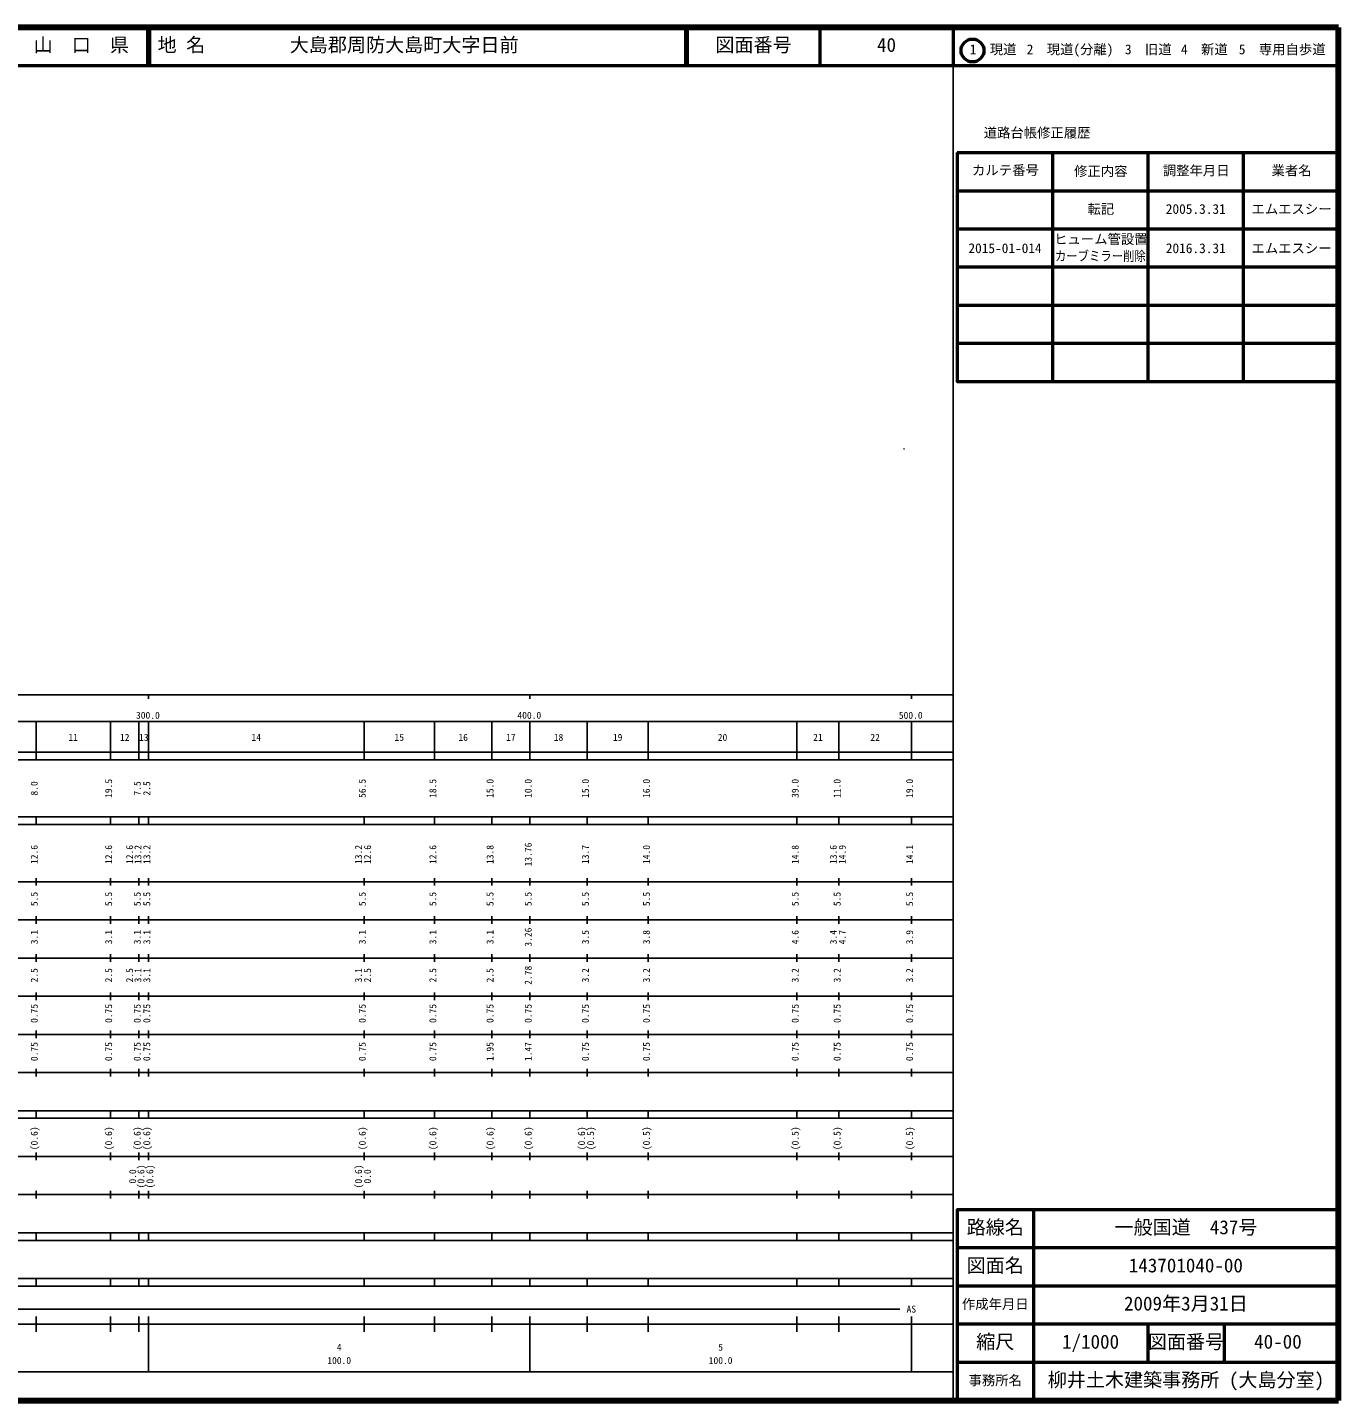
# Model space of a CAD drawing. Units: millimetres on the paper. Extents: x 40 to 680, y 20 to 380.
# Drawn here: x 336.3 to 680, y 20 to 380 of the extents above; entities that cross this region are included whole.
import ezdxf
from ezdxf.enums import TextEntityAlignment as Align

# ---------------------------------------------------------------- set-up
doc = ezdxf.new("R2010")
doc.units = ezdxf.units.MM
for name, color, linetype, lineweight in [('M-OTRS', 6, 'Continuous', 25), ('M-TTL', 2, 'Continuous', 140), ('M-TTL-BAND', 7, 'Continuous', 25), ('M-TTL-FRAM', 2, 'Continuous', 50), ('M-TTL-LINE', 7, 'Continuous', 50)]:
    doc.layers.add(name, color=color, linetype=linetype, lineweight=lineweight)
doc.layers.add('M-TTL-TXT', color=7, linetype='Continuous')
doc.styles.add('ＭＳ ゴシック', font='')
doc.styles.get('ＭＳ ゴシック').set_extended_font_data('MS Gothic')

msp = doc.modelspace()

# ---------------------------------------------------------------- linework, layer by layer
at = {"layer": 'M-OTRS'}
for radius in [0.0313, 0.025, 0.0188, 0.0125, 0.0063]:
    msp.add_circle((566.097, 269.522), radius, dxfattribs=at)
at = {"layer": 'M-TTL'}
for p, q in [((680, 380), (40, 380)), ((680, 20), (680, 380)), ((40, 20), (680, 20))]:
    msp.add_line(p, q, dxfattribs=at)
at = {"layer": 'M-TTL-BAND'}
for p, q in [((579, 20), (579, 370)), ((40, 205), (579, 205)), ((368, 205), (368, 204)), ((468, 205), (468, 204)), ((568, 205), (568, 204)), ((68, 198), (579, 198)), ((338.5, 188), (338.5, 198)), ((358, 188), (358, 198)), ((365.5, 188), (365.5, 198)), ((368, 188), (368, 198)), ((424.5, 188), (424.5, 198)), ((443, 188), (443, 198)), ((458, 188), (458, 198)), ((468, 188), (468, 198)), ((483, 188), (483, 198)), ((499, 188), (499, 198)), ((538, 188), (538, 198)), ((549, 188), (549, 198)), ((568, 188), (568, 198)), ((40, 190), (579, 190)), ((40, 188), (579, 188)), ((40, 173), (579, 173)), ((338.5, 171), (338.5, 173)), ((358, 171), (358, 173)), ((365.5, 171), (365.5, 173)), ((368, 171), (368, 173)), ((424.5, 171), (424.5, 173)), ((443, 171), (443, 173)), ((458, 171), (458, 173)), ((468, 171), (468, 173)), ((483, 171), (483, 173)), ((499, 171), (499, 173)), ((538, 171), (538, 173)), ((549, 171), (549, 173)), ((568, 171), (568, 173)), ((40, 171), (579, 171)), ((40, 156), (579, 156)), ((338.5, 155), (338.5, 157)), ((358, 155), (358, 157)), ((365.5, 155), (365.5, 157)), ((368, 155), (368, 157)), ((424.5, 155), (424.5, 157)), ((443, 155), (443, 157)), ((458, 155), (458, 157)), ((468, 155), (468, 157)), ((483, 155), (483, 157)), ((499, 155), (499, 157)), ((538, 155), (538, 157)), ((549, 155), (549, 157)), ((568, 155), (568, 157)), ((46, 146), (579, 146)), ((338.5, 145), (338.5, 147)), ((358, 145), (358, 147)), ((365.5, 145), (365.5, 147)), ((368, 145), (368, 147)), ((424.5, 145), (424.5, 147)), ((443, 145), (443, 147)), ((458, 145), (458, 147)), ((468, 145), (468, 147)), ((483, 145), (483, 147)), ((499, 145), (499, 147)), ((538, 145), (538, 147)), ((549, 145), (549, 147)), ((568, 145), (568, 147)), ((338.5, 135), (338.5, 137)), ((358, 135), (358, 137)), ((365.5, 135), (365.5, 137)), ((368, 135), (368, 137)), ((424.5, 135), (424.5, 137)), ((443, 135), (443, 137)), ((458, 135), (458, 137)), ((468, 135), (468, 137)), ((483, 135), (483, 137)), ((499, 135), (499, 137)), ((538, 135), (538, 137)), ((549, 135), (549, 137)), ((568, 135), (568, 137)), ((52, 136), (579, 136)), ((46, 126), (579, 126)), ((338.5, 125), (338.5, 127)), ((358, 125), (358, 127)), ((365.5, 125), (365.5, 127)), ((368, 125), (368, 127)), ((424.5, 125), (424.5, 127)), ((443, 125), (443, 127)), ((458, 125), (458, 127)), ((468, 125), (468, 127)), ((483, 125), (483, 127)), ((499, 125), (499, 127)), ((538, 125), (538, 127)), ((549, 125), (549, 127)), ((568, 125), (568, 127)), ((52, 116), (579, 116)), ((338.5, 115), (338.5, 117)), ((358, 115), (358, 117)), ((365.5, 115), (365.5, 117)), ((368, 115), (368, 117)), ((424.5, 115), (424.5, 117)), ((443, 115), (443, 117)), ((458, 115), (458, 117)), ((468, 115), (468, 117)), ((483, 115), (483, 117)), ((499, 115), (499, 117)), ((538, 115), (538, 117)), ((549, 115), (549, 117)), ((568, 115), (568, 117)), ((46, 106), (579, 106)), ((338.5, 105), (338.5, 107)), ((358, 105), (358, 107)), ((365.5, 105), (365.5, 107)), ((368, 105), (368, 107)), ((424.5, 105), (424.5, 107)), ((443, 105), (443, 107)), ((458, 105), (458, 107)), ((468, 105), (468, 107)), ((483, 105), (483, 107)), ((499, 105), (499, 107)), ((538, 105), (538, 107)), ((549, 105), (549, 107)), ((568, 105), (568, 107)), ((40, 96), (579, 96)), ((40, 94), (579, 94)), ((338.5, 94), (338.5, 96)), ((358, 94), (358, 96)), ((365.5, 94), (365.5, 96)), ((368, 94), (368, 96)), ((424.5, 94), (424.5, 96)), ((443, 94), (443, 96)), ((458, 94), (458, 96)), ((468, 94), (468, 96)), ((483, 94), (483, 96)), ((499, 94), (499, 96)), ((538, 94), (538, 96)), ((549, 94), (549, 96)), ((568, 94), (568, 96)), ((49, 84), (579, 84)), ((338.5, 83), (338.5, 85)), ((358, 83), (358, 85)), ((365.5, 83), (365.5, 85)), ((368, 83), (368, 85)), ((424.5, 83), (424.5, 85)), ((443, 83), (443, 85)), ((458, 83), (458, 85)), ((468, 83), (468, 85)), ((483, 83), (483, 85)), ((499, 83), (499, 85)), ((538, 83), (538, 85)), ((549, 83), (549, 85)), ((568, 83), (568, 85)), ((40, 74), (579, 74)), ((338.5, 73), (338.5, 75)), ((358, 73), (358, 75)), ((365.5, 73), (365.5, 75)), ((368, 73), (368, 75)), ((424.5, 73), (424.5, 75)), ((443, 73), (443, 75)), ((458, 73), (458, 75)), ((468, 73), (468, 75)), ((483, 73), (483, 75)), ((499, 73), (499, 75)), ((538, 73), (538, 75)), ((549, 73), (549, 75)), ((568, 73), (568, 75)), ((40, 64), (579, 64)), ((40, 62), (579, 62)), ((338.5, 62), (338.5, 64)), ((358, 62), (358, 64)), ((365.5, 62), (365.5, 64)), ((368, 62), (368, 64)), ((424.5, 62), (424.5, 64)), ((443, 62), (443, 64)), ((458, 62), (458, 64)), ((468, 62), (468, 64)), ((483, 62), (483, 64)), ((499, 62), (499, 64)), ((538, 62), (538, 64)), ((549, 62), (549, 64)), ((568, 62), (568, 64)), ((40, 52), (579, 52)), ((338.5, 50), (338.5, 52)), ((358, 50), (358, 52)), ((365.5, 50), (365.5, 52)), ((368, 50), (368, 52)), ((424.5, 50), (424.5, 52)), ((443, 50), (443, 52)), ((458, 50), (458, 52)), ((468, 50), (468, 52)), ((483, 50), (483, 52)), ((499, 50), (499, 52)), ((538, 50), (538, 52)), ((549, 50), (549, 52)), ((568, 50), (568, 52)), ((40, 50), (579, 50)), ((71, 44), (565, 44)), ((40, 40), (579, 40)), ((338.5, 38), (338.5, 42)), ((358, 38), (358, 42)), ((365.5, 38), (365.5, 42)), ((368, 27.5), (368, 42)), ((424.5, 38), (424.5, 42)), ((443, 38), (443, 42)), ((458, 38), (458, 42)), ((468, 27.5), (468, 42)), ((483, 38), (483, 42)), ((499, 38), (499, 42)), ((538, 38), (538, 42)), ((549, 38), (549, 42)), ((568, 27.5), (568, 42)), ((68, 27.5), (579, 27.5))]:
    msp.add_line(p, q, dxfattribs=at)
at = {"layer": 'M-TTL-FRAM'}
msp.add_line((580, 347.197), (680, 347.197), dxfattribs=at)
for points in [[(580, 347.197), (580, 287.197), (680, 287.197)], [(680, 70), (580, 70), (580, 20)]]:
    msp.add_lwpolyline(points, dxfattribs=at)
at = {"layer": 'M-TTL-LINE'}
for p, q in [((367.75, 380), (367.75, 370)), ((368.25, 380), (368.25, 370)), ((508.747, 380), (508.747, 370)), ((509.247, 380), (509.247, 370)), ((543.996, 380), (543.996, 370)), ((579, 380), (579, 370)), ((40, 370), (680, 370)), ((605, 347.197), (605, 287.197)), ((630, 347.197), (630, 287.197)), ((655, 347.197), (655, 287.197)), ((580, 337.197), (680, 337.197)), ((580, 327.197), (680, 327.197)), ((580, 317.197), (680, 317.197)), ((580, 307.197), (680, 307.197)), ((580, 297.197), (680, 297.197)), ((600, 70), (600, 20)), ((680, 60), (580, 60)), ((680, 50), (580, 50)), ((680, 40), (580, 40)), ((630, 40), (630, 30)), ((650, 40), (650, 30)), ((680, 30), (580, 30))]:
    msp.add_line(p, q, dxfattribs=at)
msp.add_circle((584.031, 373.958), 3, dxfattribs=at)

# ---------------------------------------------------------------- texts
at = {"layer": 'M-TTL-BAND', "style": 'ＭＳ ゴシック'}
for s, p in [('300.0', (364.719, 198.195)), ('400.0', (464.719, 198.195)), ('500.0', (564.719, 198.195)), ('11', (347, 192.405)), ('12', (360.5, 192.405)), ('13', (365.5, 192.405)), ('14', (395, 192.405)), ('15', (432.5, 192.405)), ('16', (449.25, 192.405)), ('17', (461.75, 192.405)), ('18', (474.25, 192.405)), ('19', (489.75, 192.405)), ('20', (517.25, 192.405)), ('21', (542.25, 192.405)), ('22', (557.25, 192.405)), ('AS', (566.75, 42.5)), ('4', (417.375, 32.523)), ('5', (517.375, 32.523)), ('100.0', (414.875, 29.033)), ('100.0', (514.875, 29.033))]:
    msp.add_text(s, height=1.833, dxfattribs=at).set_placement(p, align=Align.BOTTOM_LEFT)
for s, p in [('8.0', (339.5, 178.625)), ('19.5', (359, 178)), ('7.5', (366.5, 178.625)), ('2.5', (369, 178.625)), ('56.5', (425.5, 178)), ('18.5', (444, 178)), ('15.0', (459, 178)), ('10.0', (469, 178)), ('15.0', (484, 178)), ('16.0', (500, 178)), ('39.0', (539, 178)), ('11.0', (550, 178)), ('19.0', (569, 178)), ('13.76', (469, 160.049)), ('12.6', (339.5, 160.674)), ('12.6', (359, 160.674)), ('12.6', (364.5, 160.674)), ('13.2', (366.67, 160.674)), ('13.2', (369, 160.674)), ('13.2', (424.5, 160.674)), ('12.6', (426.87, 160.674)), ('12.6', (444, 160.674)), ('13.8', (459, 160.674)), ('13.7', (484, 160.674)), ('14.0', (500, 160.674)), ('14.8', (539, 160.674)), ('13.6', (549, 160.674)), ('14.9', (551.37, 160.674)), ('14.1', (569, 160.674)), ('5.5', (339.5, 149.625)), ('5.5', (359, 149.625)), ('5.5', (366.5, 149.625)), ('5.5', (369, 149.625)), ('5.5', (425.5, 149.625)), ('5.5', (444, 149.625)), ('5.5', (459, 149.625)), ('5.5', (469, 149.625)), ('5.5', (484, 149.625)), ('5.5', (500, 149.625)), ('5.5', (539, 149.625)), ('5.5', (550, 149.625)), ('5.5', (569, 149.625)), ('3.1', (339.5, 139.625)), ('3.1', (359, 139.625)), ('3.1', (366.5, 139.625)), ('3.1', (369, 139.625)), ('3.1', (425.5, 139.625)), ('3.1', (444, 139.625)), ('3.1', (459, 139.625)), ('3.26', (469, 139)), ('3.5', (484, 139.625)), ('3.8', (500, 139.625)), ('4.6', (539, 139.625)), ('3.4', (549, 139.625)), ('4.7', (551.37, 139.625)), ('3.9', (569, 139.625)), ('2.5', (339.5, 129.625)), ('2.5', (359, 129.625)), ('2.5', (364.5, 129.625)), ('3.1', (366.67, 129.625)), ('3.1', (369, 129.625)), ('3.1', (424.5, 129.625)), ('2.5', (426.87, 129.625)), ('2.5', (444, 129.625)), ('2.5', (459, 129.625)), ('2.78', (469, 129)), ('3.2', (484, 129.625)), ('3.2', (500, 129.625)), ('3.2', (539, 129.625)), ('3.2', (550, 129.625)), ('3.2', (569, 129.625)), ('0.75', (339.5, 119)), ('0.75', (359, 119)), ('0.75', (366.5, 119)), ('0.75', (369, 119)), ('0.75', (425.5, 119)), ('0.75', (444, 119)), ('0.75', (459, 119)), ('0.75', (469, 119)), ('0.75', (484, 119)), ('0.75', (500, 119)), ('0.75', (539, 119)), ('0.75', (550, 119)), ('0.75', (569, 119)), ('0.75', (339.5, 109)), ('0.75', (359, 109)), ('0.75', (366.5, 109)), ('0.75', (369, 109)), ('0.75', (425.5, 109)), ('0.75', (444, 109)), ('1.95', (459, 109)), ('1.47', (469, 109)), ('0.75', (484, 109)), ('0.75', (500, 109)), ('0.75', (539, 109)), ('0.75', (550, 109)), ('0.75', (569, 109)), ('(0.6)', (339.5, 85.639)), ('(0.6)', (359, 85.639)), ('(0.6)', (366.5, 85.639)), ('(0.6)', (369, 85.639)), ('(0.6)', (425.5, 85.639)), ('(0.6)', (444, 85.639)), ('(0.6)', (459, 85.639)), ('(0.6)', (469, 85.639)), ('(0.6)', (483, 85.639)), ('(0.5)', (485.37, 85.639)), ('(0.5)', (500, 85.639)), ('(0.5)', (539, 85.639)), ('(0.5)', (550, 85.639)), ('(0.5)', (569, 85.639)), ('0.0', (365.3, 76.889)), ('(0.6)', (367.47, 75.639)), ('(0.6)', (369.8, 75.639)), ('(0.6)', (424.5, 75.639)), ('0.0', (426.87, 76.889))]:
    msp.add_text(s, height=1.833, rotation=90, dxfattribs=at).set_placement(p, align=Align.BOTTOM_LEFT)
at = {"layer": 'M-TTL-TXT', "style": 'ＭＳ ゴシック'}
for s, height, p in [('山\u3000口\u3000県', 3.666, (337.875, 372.5)), ('地 名', 3.666, (370.38, 372.5)), ('大島郡周防大島町大字日前', 3.666, (405.024, 372.5)), ('図面番号', 3.666, (516.621, 372.5)), ('40', 3.666, (558.996, 372.5)), ('1\u3000現道', 2.566, (583.323, 372.208)), ('2\u3000現道(分離)', 2.566, (598.244, 372.208)), ('3\u3000旧道', 2.566, (623.996, 372.208)), ('4\u3000新道', 2.566, (638.699, 372.208)), ('5\u3000専用自歩道', 2.566, (653.853, 372.208)), ('道路台帳修正履歴', 2.566, (586.968, 350.363)), ('カルテ番号', 2.566, (583.925, 340.527)), ('修正内容', 2.566, (610.675, 340.273)), ('調整年月日', 2.566, (633.925, 340.447)), ('業者名', 2.566, (662.425, 340.447)), ('転記', 2.566, (614.175, 330.353)), ('2005.3.31', 2.566, (634.712, 330.353)), ('エムエスシー', 2.566, (657.175, 330.353)), ('ヒューム管設置', 2.566, (605.425, 322.463)), ('2015-01-014', 2.566, (582.962, 320.064)), ('2016.3.31', 2.566, (634.712, 320.064)), ('エムエスシー', 2.566, (657.175, 320.064)), ('路線名', 3.666, (582.5, 62.5)), ('一般国道\u3000437号', 3.666, (621.25, 62.5)), ('図面名', 3.666, (582.5, 52.5)), ('143701040-00', 3.666, (625, 52.5)), ('作成年月日', 2.566, (581.25, 43.25)), ('2009年3月31日', 3.666, (623.75, 42.5)), ('縮尺', 3.666, (585, 32.5)), ('1/1000', 3.666, (607.5, 32.5)), ('図面番号', 3.666, (630, 32.5)), ('40-00', 3.666, (657.875, 32.5)), ('事務所名', 2.566, (583, 23.25)), ('柳井土木建築事務所 (大島分室)', 3.666, (603.75, 22.5))]:
    msp.add_text(s, height=height, dxfattribs=at).set_placement(p, align=Align.BOTTOM_LEFT)
at = {"layer": 'M-TTL-TXT', "style": 'ＭＳ ゴシック', "width": 0.85}
msp.add_text('カーブミラー削除', height=2.566, dxfattribs=at).set_placement((605.65, 318.031), align=Align.BOTTOM_LEFT)

doc.saveas('drawing.dxf')
